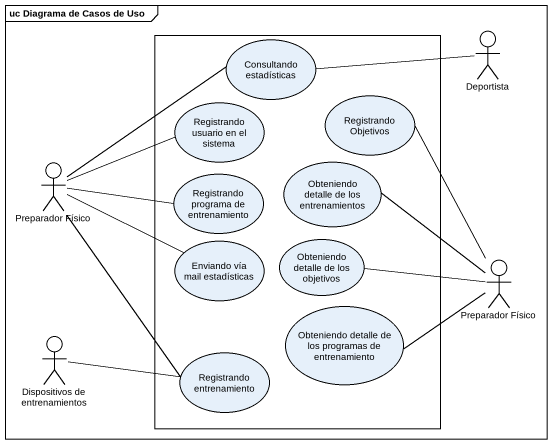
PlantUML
@startuml
mainframe uc Diagrama de Casos de Uso
rectangle " " as rectangle1 {
  usecase "Consultando estadísticas" as Consultando_estadísticas
  usecase "Registrando Objetivos" as Registrando_Objetivos
  usecase "Registrando usuario en el sistema" as Registrando_usuario_en_el
  usecase "Registrando programa de entrenamiento" as Registrando_programa_de
  usecase "Obteniendo detalle de los entrenamientos" as Obteniendo_detalle_de_los
  usecase "Enviando vía mail estadísticas" as Enviando_vía_mail
  usecase "Obteniendo detalle de los objetivos" as Obteniendo_detalle_de_los_2
  usecase "Obteniendo detalle de los programas de entrenamiento" as Obteniendo_detalle_de_los_3
  usecase "Registrando entrenamiento" as Registrando_entrenamiento
}
actor Deportista
actor "Preparador Físico" as Preparador_Físico
actor "Preparador Físico" as Preparador_Físico_2
actor "Dispositivos de entrenamientos" as Dispositivos_de
Deportista -left- Consultando_estadísticas
Preparador_Físico -up- Consultando_estadísticas
Preparador_Físico -right- Registrando_usuario_en_el
Preparador_Físico -right- Registrando_programa_de
Preparador_Físico -right- Enviando_vía_mail
Preparador_Físico -- Registrando_entrenamiento
Preparador_Físico_2 -up- Registrando_Objetivos
Preparador_Físico_2 -up- Obteniendo_detalle_de_los
Preparador_Físico_2 -left- Obteniendo_detalle_de_los_2
Preparador_Físico_2 -left- Obteniendo_detalle_de_los_3
Dispositivos_de -right- Registrando_entrenamiento
@enduml
